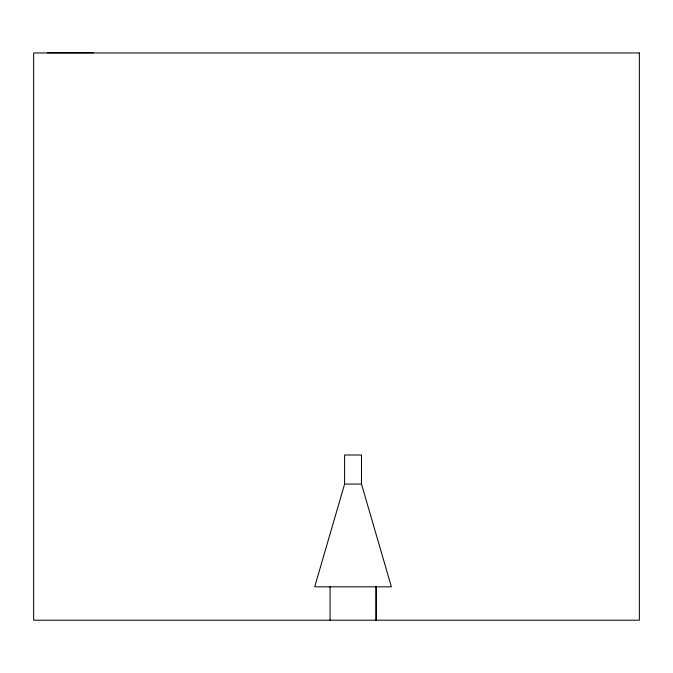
<?xml version="1.0" encoding="UTF-8"?>
<svg xmlns="http://www.w3.org/2000/svg" width="673" height="673" viewBox="0 0 673 673"><rect width="100%" height="100%" fill="white"/><g stroke="black" fill="none" stroke-linecap="round" stroke-linejoin="round"><path stroke-width="1.01" d="M344.601 484.064L314.686 586.831L391.4 586.831L361.485 484.064L361.485 454.998L344.601 454.998L344.601 484.064L361.485 484.064M47.27 52.763L93.631 52.763M376.215 586.62L376.215 620.237M376.022 586.873L376.022 620.237M330.064 586.62L330.064 620.237M639.35 52.957L33.65 52.957L33.65 620.195L639.35 620.195L639.35 52.957"/></g></svg>
